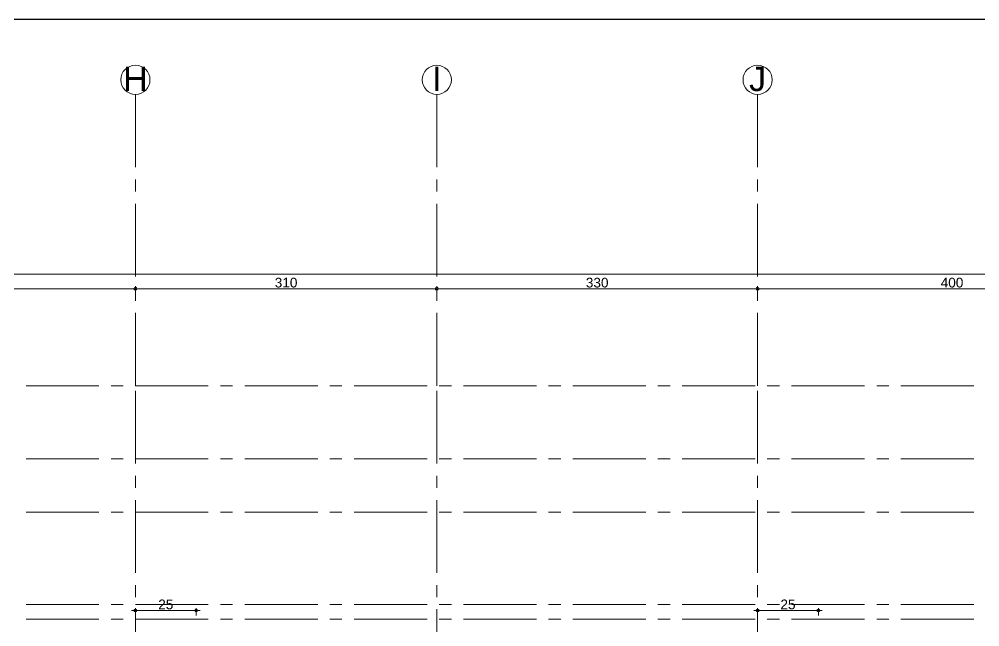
# Model space of a CAD drawing. Header units: millimetres. Extents: x 2232 to 85269, y -3593 to 5869.
# Drawn here: x 30471 to 31459, y 5243 to 5869 of the extents above; entities that cross this region are included whole.
import ezdxf

# ---------------------------------------------------------------- set-up
doc = ezdxf.new("R2010")
doc.units = ezdxf.units.MM
doc.linetypes.add('CENTER2', pattern=[112.5, 75, -12.5, 12.5, -12.5])
doc.linetypes.add('DASHDOT2', pattern=[12.7, 6.35, -3.175, 0, -3.175])
doc.layers.add('aks', color=251, linetype='DASHDOT2', lineweight=35)
doc.layers.add('Ölçülendirme', color=7, linetype='Continuous')
doc.styles.add('arial_1_18', font='arial.ttf', dxfattribs={"height": 0.2})

# ---------------------------------------------------------------- blocks, each defined once
blk = doc.blocks.new('IDE999Entity6903')
at = {"layer": 'aks', "color": 250, "linetype": 'CENTER2', "lineweight": 5}
for points in [[(20382.48, 2530), (20382.48, 2830)], [(20382.48, 200), (20382.48, 2530)]]:
    blk.add_lwpolyline(points, dxfattribs=at)
at = {"layer": 'aks', "color": 30, "linetype": 'Continuous', "lineweight": 5}
blk.add_circle((20382.48, 2845), 15, dxfattribs=at)
at = {"layer": 'aks', "color": 1, "linetype": 'Continuous', "lineweight": 5, "style": 'arial_1_18'}
blk.add_text('I', height=25, dxfattribs=at).set_placement((20377.62, 2833.37))
blk = doc.blocks.new('IDE999Entity6904')
at = {"layer": 'aks', "color": 250, "linetype": 'CENTER2', "lineweight": 5}
for points in [[(20712.48, 2530), (20712.48, 2830)], [(20712.48, 200), (20712.48, 2530)]]:
    blk.add_lwpolyline(points, dxfattribs=at)
at = {"layer": 'aks', "color": 30, "linetype": 'Continuous', "lineweight": 5}
blk.add_circle((20712.48, 2845), 15, dxfattribs=at)
at = {"layer": 'aks', "color": 1, "linetype": 'Continuous', "lineweight": 5, "style": 'arial_1_18'}
blk.add_text('J', height=25, dxfattribs=at).set_placement((20703.74, 2833.37))
blk = doc.blocks.new('IDE999Entity6905')
at = {"layer": 'aks', "color": 250, "linetype": 'CENTER2', "lineweight": 5}
for points in [[(20072.48, 2530), (20072.48, 2830)], [(20072.48, 200), (20072.48, 2530)]]:
    blk.add_lwpolyline(points, dxfattribs=at)
at = {"layer": 'aks', "color": 30, "linetype": 'Continuous', "lineweight": 5}
blk.add_circle((20072.48, 2845), 15, dxfattribs=at)
at = {"layer": 'aks', "color": 1, "linetype": 'Continuous', "lineweight": 5, "style": 'arial_1_18'}
blk.add_text('H', height=25, dxfattribs=at).set_placement((20059.88, 2833.37))

msp = doc.modelspace()

# ---------------------------------------------------------------- linework, layer by layer
msp.add_line((3332.36, 5868.75), (79990.7, 5868.75))
at = {"layer": 'aks', "color": 250, "linetype": 'CENTER2', "lineweight": 5}
for points in [[(28790.16, 5491.37), (32050.16, 5491.37)], [(28790.16, 5416.37), (32050.16, 5416.37)], [(28790.16, 5361.37), (32050.16, 5361.37)], [(28790.16, 5266.37), (32050.16, 5266.37)], [(28790.16, 5251.37), (32050.16, 5251.37)]]:
    msp.add_lwpolyline(points, dxfattribs=at)
at = {"layer": 'Ölçülendirme', "color": 5, "linetype": 'Continuous', "lineweight": 5}
for points in [[(28786.16, 5606.37), (32054.16, 5606.37)], [(30590.16, 5586.37), (30590.16, 5593.87)], [(30900.16, 5586.37), (30900.16, 5593.87)], [(31230.16, 5586.37), (31230.16, 5593.87)], [(28786.16, 5591.37), (32054.16, 5591.37)], [(30656.66, 5260.17), (30586.16, 5260.17)], [(30590.16, 5255.17), (30590.16, 5262.67)], [(30652.66, 5255.17), (30652.66, 5262.67)], [(31296.66, 5260.17), (31226.16, 5260.17)], [(31230.16, 5255.17), (31230.16, 5262.67)], [(31292.66, 5255.17), (31292.66, 5262.67)]]:
    msp.add_lwpolyline(points, dxfattribs=at)
for centre in [(30590.16, 5591.37), (30900.16, 5591.37), (31230.16, 5591.37), (30590.16, 5260.17), (30652.66, 5260.17), (31230.16, 5260.17), (31292.66, 5260.17)]:
    msp.add_circle(centre, 1.5, dxfattribs=at)

# ---------------------------------------------------------------- block references
at = {"layer": 'aks'}
for name in ['IDE999Entity6905', 'IDE999Entity6903', 'IDE999Entity6904']:
    msp.add_blockref(name, (10517.68, 2961.37), dxfattribs=at)

# ---------------------------------------------------------------- texts
at = {"layer": 'Ölçülendirme', "color": 5, "linetype": 'Continuous', "lineweight": 5, "style": 'arial_1_18'}
for s, p in [('310', (30733.5, 5592.62)), ('330', (31053.5, 5592.62)), ('400', (31418.5, 5592.62)), ('25', (30613.64, 5261.42)), ('25', (31253.64, 5261.42))]:
    msp.add_text(s, height=10, dxfattribs=at).set_placement(p)

doc.saveas('drawing.dxf')
